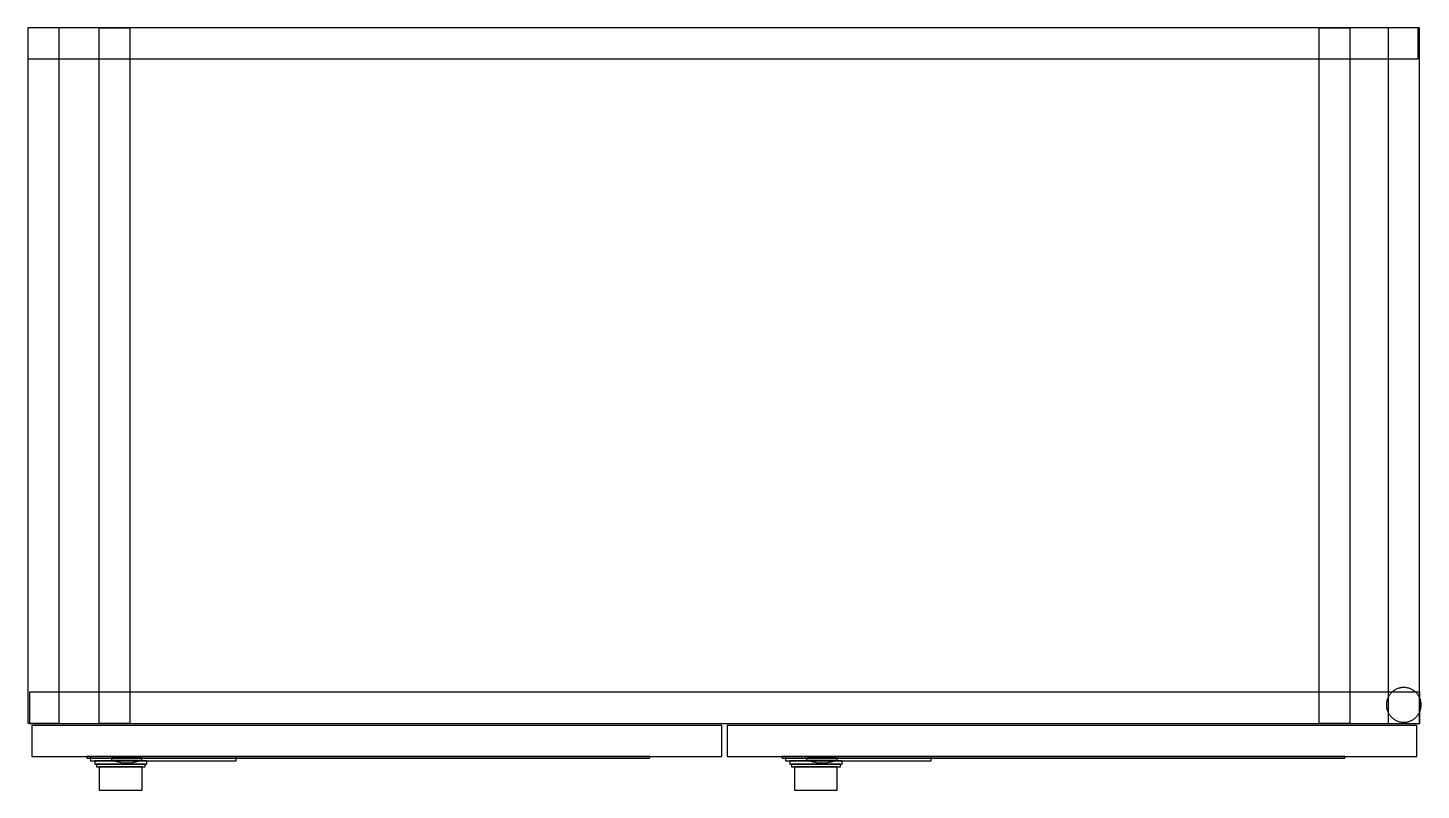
# Model space of a CAD drawing. Header units: millimetres. Extents: x 1075 to 13200, y 678 to 7235.
# Drawn here: x 7474 to 8276, y 5458 to 5896 of the extents above; entities that cross this region are included whole.
import ezdxf

# ---------------------------------------------------------------- set-up
doc = ezdxf.new("R2010")
doc.units = ezdxf.units.MM

msp = doc.modelspace()

# ---------------------------------------------------------------- linework, layer by layer
at = {"color": 0}
for points in [[(8274.12, 5895.95), (7474.12, 5895.95), (7474.12, 5878.15), (8274.12, 5878.15)], [(7492.06, 5895.95), (7474.12, 5895.95), (7474.12, 5496.03), (7492.06, 5496.03)], [(7533.05, 5895.86), (7515, 5895.86), (7515, 5496.05), (7533.05, 5496.05)], [(8235.05, 5895.86), (8217, 5895.86), (8217, 5496.05), (8235.05, 5496.05)], [(8274.95, 5896.01), (8256.95, 5896.01), (8256.95, 5496), (8274.95, 5496)], [(8275.84, 5506.63), (8275.83, 5507.15), (8275.79, 5507.65), (8275.73, 5508.15), (8275.64, 5508.64), (8275.53, 5509.13), (8275.39, 5509.6), (8275.24, 5510.07), (8275.06, 5510.52), (8274.86, 5510.96), (8274.64, 5511.4), (8274.39, 5511.81), (8274.13, 5512.22), (8273.86, 5512.61), (8273.56, 5512.99), (8273.24, 5513.35), (8272.91, 5513.7), (8272.57, 5514.03), (8272.2, 5514.35), (8271.82, 5514.64), (8271.43, 5514.92), (8271.03, 5515.18), (8270.61, 5515.42), (8270.18, 5515.64), (8269.73, 5515.84), (8269.28, 5516.02), (8268.82, 5516.18), (8268.34, 5516.32), (8267.86, 5516.43), (8267.36, 5516.52), (8266.86, 5516.58), (8266.36, 5516.62), (8265.84, 5516.63), (8265.33, 5516.62), (8264.82, 5516.58), (8264.32, 5516.52), (8263.83, 5516.43), (8263.35, 5516.32), (8262.87, 5516.18), (8262.41, 5516.02), (8261.95, 5515.84), (8261.51, 5515.64), (8261.08, 5515.42), (8260.66, 5515.18), (8260.25, 5514.92), (8259.86, 5514.64), (8259.48, 5514.35), (8259.12, 5514.03), (8258.77, 5513.7), (8258.44, 5513.35), (8258.13, 5512.99), (8257.83, 5512.61), (8257.55, 5512.22), (8257.29, 5511.81), (8257.05, 5511.4), (8256.83, 5510.96), (8256.63, 5510.52), (8256.45, 5510.07), (8256.29, 5509.6), (8256.16, 5509.13), (8256.05, 5508.64), (8255.96, 5508.15), (8255.9, 5507.65), (8255.86, 5507.15), (8255.84, 5506.63), (8255.86, 5506.12), (8255.9, 5505.61), (8255.96, 5505.11), (8256.05, 5504.62), (8256.16, 5504.13), (8256.29, 5503.66), (8256.45, 5503.19), (8256.63, 5502.74), (8256.83, 5502.3), (8257.05, 5501.87), (8257.29, 5501.45), (8257.55, 5501.04), (8257.83, 5500.65), (8258.13, 5500.27), (8258.44, 5499.91), (8258.77, 5499.56), (8259.12, 5499.23), (8259.48, 5498.92), (8259.86, 5498.62), (8260.25, 5498.34), (8260.66, 5498.08), (8261.08, 5497.84), (8261.51, 5497.62), (8261.95, 5497.42), (8262.41, 5497.24), (8262.87, 5497.08), (8263.35, 5496.95), (8263.83, 5496.83), (8264.32, 5496.75), (8264.82, 5496.68), (8265.33, 5496.64), (8265.84, 5496.63), (8266.36, 5496.64), (8266.86, 5496.68), (8267.36, 5496.75), (8267.86, 5496.83), (8268.34, 5496.95), (8268.82, 5497.08), (8269.28, 5497.24), (8269.73, 5497.42), (8270.18, 5497.62), (8270.61, 5497.84), (8271.03, 5498.08), (8271.43, 5498.34), (8271.82, 5498.62), (8272.2, 5498.92), (8272.57, 5499.23), (8272.91, 5499.56), (8273.24, 5499.91), (8273.56, 5500.27), (8273.86, 5500.65), (8274.13, 5501.04), (8274.39, 5501.45), (8274.64, 5501.87), (8274.86, 5502.3), (8275.06, 5502.74), (8275.24, 5503.19), (8275.39, 5503.66), (8275.53, 5504.13), (8275.64, 5504.62), (8275.73, 5505.11), (8275.79, 5505.61), (8275.83, 5506.12)], [(8275.02, 5513.95), (7475.02, 5513.95), (7475.02, 5495.95), (8275.02, 5495.95)], [(7873.46, 5494.86), (7476.46, 5494.86), (7476.46, 5476.86), (7873.46, 5476.86)], [(8273.46, 5494.86), (7876.46, 5494.86), (7876.46, 5476.86), (8273.46, 5476.86)], [(7831.96, 5476.88), (7507.97, 5476.88), (7507.97, 5476.42), (7507.98, 5476.39), (7507.98, 5476.37), (7507.98, 5476.34), (7507.99, 5476.32), (7507.99, 5476.29), (7508, 5476.27), (7508.01, 5476.24), (7508.02, 5476.22), (7508.03, 5476.2), (7508.04, 5476.17), (7508.05, 5476.15), (7508.06, 5476.13), (7508.08, 5476.11), (7508.09, 5476.09), (7508.11, 5476.07), (7508.13, 5476.05), (7508.14, 5476.04), (7508.16, 5476.02), (7508.18, 5476), (7508.2, 5475.99), (7508.22, 5475.98), (7508.25, 5475.96), (7508.27, 5475.95), (7508.29, 5475.94), (7508.32, 5475.93), (7508.34, 5475.92), (7508.36, 5475.92), (7508.39, 5475.91), (7508.41, 5475.91), (7508.44, 5475.9), (7508.47, 5475.9), (7508.49, 5475.9), (7831.44, 5475.9), (7831.46, 5475.9), (7831.49, 5475.9), (7831.52, 5475.91), (7831.54, 5475.91), (7831.57, 5475.92), (7831.59, 5475.92), (7831.62, 5475.93), (7831.64, 5475.94), (7831.66, 5475.95), (7831.69, 5475.96), (7831.71, 5475.98), (7831.73, 5475.99), (7831.75, 5476), (7831.77, 5476.02), (7831.79, 5476.04), (7831.8, 5476.05), (7831.82, 5476.07), (7831.84, 5476.09), (7831.85, 5476.11), (7831.87, 5476.13), (7831.88, 5476.15), (7831.89, 5476.17), (7831.91, 5476.2), (7831.92, 5476.22), (7831.93, 5476.24), (7831.93, 5476.27), (7831.94, 5476.29), (7831.95, 5476.32), (7831.95, 5476.34), (7831.95, 5476.37), (7831.96, 5476.39), (7831.96, 5476.42)], [(7593.98, 5476.83), (7510.18, 5476.83), (7510.18, 5474.41), (7593.98, 5474.41)], [(7539.75, 5475.92), (7522.23, 5475.92), (7522.23, 5474.77), (7539.75, 5474.77)], [(8231.96, 5476.88), (7907.97, 5476.88), (7907.97, 5476.42), (7907.98, 5476.39), (7907.98, 5476.37), (7907.98, 5476.34), (7907.99, 5476.32), (7907.99, 5476.29), (7908, 5476.27), (7908.01, 5476.24), (7908.02, 5476.22), (7908.03, 5476.2), (7908.04, 5476.17), (7908.05, 5476.15), (7908.06, 5476.13), (7908.08, 5476.11), (7908.09, 5476.09), (7908.11, 5476.07), (7908.13, 5476.05), (7908.14, 5476.04), (7908.16, 5476.02), (7908.18, 5476), (7908.2, 5475.99), (7908.22, 5475.98), (7908.25, 5475.96), (7908.27, 5475.95), (7908.29, 5475.94), (7908.32, 5475.93), (7908.34, 5475.92), (7908.36, 5475.92), (7908.39, 5475.91), (7908.41, 5475.91), (7908.44, 5475.9), (7908.47, 5475.9), (7908.49, 5475.9), (8231.44, 5475.9), (8231.46, 5475.9), (8231.49, 5475.9), (8231.52, 5475.91), (8231.54, 5475.91), (8231.57, 5475.92), (8231.59, 5475.92), (8231.62, 5475.93), (8231.64, 5475.94), (8231.66, 5475.95), (8231.69, 5475.96), (8231.71, 5475.98), (8231.73, 5475.99), (8231.75, 5476), (8231.77, 5476.02), (8231.79, 5476.04), (8231.8, 5476.05), (8231.82, 5476.07), (8231.84, 5476.09), (8231.85, 5476.11), (8231.87, 5476.13), (8231.88, 5476.15), (8231.89, 5476.17), (8231.91, 5476.2), (8231.92, 5476.22), (8231.93, 5476.24), (8231.93, 5476.27), (8231.94, 5476.29), (8231.95, 5476.32), (8231.95, 5476.34), (8231.95, 5476.37), (8231.96, 5476.39), (8231.96, 5476.42)], [(7993.98, 5476.83), (7910.18, 5476.83), (7910.18, 5474.41), (7993.98, 5474.41)], [(7939.75, 5475.92), (7922.23, 5475.92), (7922.23, 5474.77), (7939.75, 5474.77)], [(7542.65, 5474.38), (7512.57, 5474.38), (7512.57, 5472.5), (7542.65, 5472.5)], [(7541.64, 5472.52), (7513.58, 5472.52), (7513.58, 5470.98), (7541.64, 5470.98)], [(7539.86, 5470.97), (7515.21, 5470.97), (7515.21, 5457.62), (7539.86, 5457.62)], [(7942.65, 5474.38), (7912.57, 5474.38), (7912.57, 5472.5), (7942.65, 5472.5)], [(7941.64, 5472.52), (7913.58, 5472.52), (7913.58, 5470.98), (7941.64, 5470.98)], [(7939.86, 5470.97), (7915.21, 5470.97), (7915.21, 5457.62), (7939.86, 5457.62)]]:
    msp.add_lwpolyline(points, close=True, dxfattribs=at)
for points in [[(7523.21, 5474.77), (7524.48, 5474.3), (7525.78, 5473.92), (7527.1, 5473.62), (7528.43, 5473.4), (7529.78, 5473.27), (7531.13, 5473.23), (7532.48, 5473.27), (7533.83, 5473.4), (7535.16, 5473.61), (7536.48, 5473.91), (7537.78, 5474.29), (7539.05, 5474.75)], [(7923.21, 5474.77), (7924.48, 5474.3), (7925.78, 5473.92), (7927.1, 5473.62), (7928.43, 5473.4), (7929.78, 5473.27), (7931.13, 5473.23), (7932.48, 5473.27), (7933.83, 5473.4), (7935.16, 5473.61), (7936.48, 5473.91), (7937.78, 5474.29), (7939.05, 5474.75)]]:
    msp.add_lwpolyline(points, dxfattribs=at)

doc.saveas('drawing.dxf')
